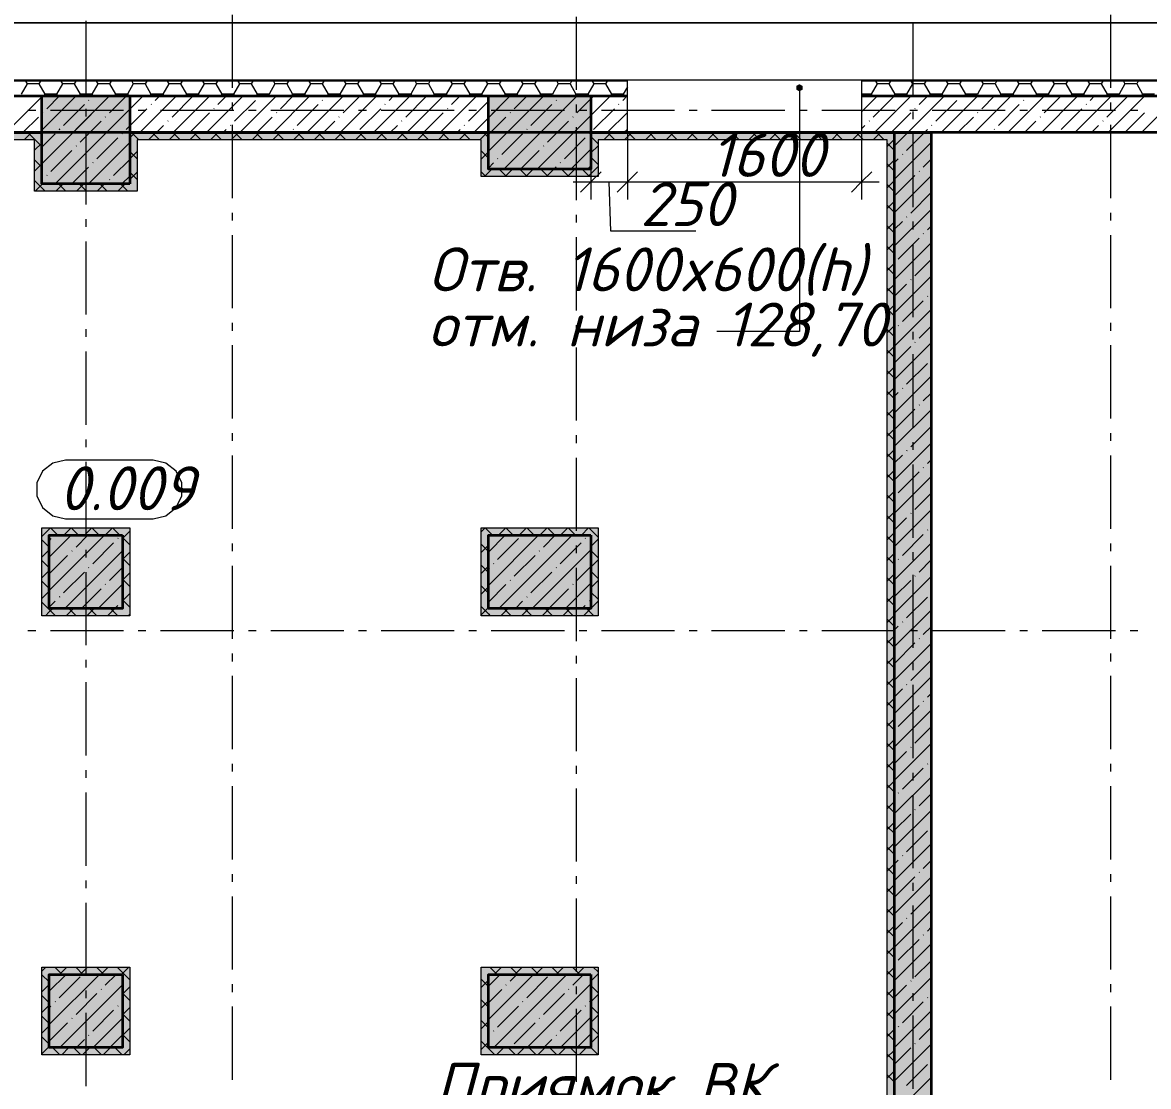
# Model space of a CAD drawing. Header units: millimetres. Extents: x -81576 to 1046824, y -248937 to 691537.
# Drawn here: x 128354 to 136045, y 675675 to 682943 of the extents above; entities that cross this region are included whole.
import ezdxf

# ---------------------------------------------------------------- set-up
doc = ezdxf.new("R2010")
doc.units = ezdxf.units.MM
doc.layers.add('PDF _Геометрия', color=7, linetype='Continuous', true_color=0x1d1d1d)
doc.layers.add('PDF _Сплошная заливка', color=7, linetype='Continuous', true_color=0xffffff)
doc.layers.add('PDF _Текст', color=7, linetype='Continuous')
doc.styles.add('PDF ISOCPEUR Italic', font='isocpeui.ttf')

msp = doc.modelspace()

# ---------------------------------------------------------------- hatches: boundary and pattern name
at = {"layer": 'PDF _Сплошная заливка', "true_color": 0x636466, "transparency": 33554559}
for points in [[(133660.7, 682522.2), (133639, 682509.7), (133639, 682484.7), (133660.7, 682472.2), (133682.3, 682484.7), (133682.3, 682509.7)], [(128486, 681841.1), (129086, 681841.1), (129086, 682441.1), (128486, 682441.1)], [(132485.7, 682441.1), (132485.7, 682443.1), (129463, 682441.1)], [(132236, 681941.1), (132236, 682441.1), (131536, 682441.1), (131536, 681941.1)], [(128436, 682141.1), (128436, 682191.1), (123586, 682191.1), (123586, 682141.1)], [(128486, 681841.1), (128486, 682191.1), (128436, 682191.1), (128436, 681841.1)], [(131486, 682141.1), (131486, 682191.1), (129086, 682191.1), (129086, 682141.1)], [(131536, 681941.1), (131536, 682191.1), (131486, 682191.1), (131486, 681941.1)], [(132236, 682141.1), (134261, 682141.1), (134261, 682191.1), (132236, 682191.1)], [(134261, 673241.1), (134311, 673241.1), (134311, 682191.1), (134261, 682191.1)], [(134561, 674741.1), (134561, 682191.1), (134311, 682191.1), (134311, 674741.1)], [(129136, 681791.1), (129136, 682141.1), (129086, 682141.1), (129086, 681791.1)], [(132286, 681891.1), (132286, 682141.1), (132236, 682141.1), (132236, 681891.1)], [(132236, 681891.1), (132236, 681941.1), (131486, 681941.1), (131486, 681891.1)], [(129086, 681791.1), (129086, 681841.1), (128436, 681841.1), (128436, 681791.1)], [(129036, 679441.1), (129036, 679491.1), (128486, 679491.1), (128486, 679441.1)], [(129036, 678941.1), (129086, 678941.1), (129086, 679491.1), (129036, 679491.1)], [(132236, 679441.1), (132236, 679491.1), (131486, 679491.1), (131486, 679441.1)], [(132286, 678941.1), (132286, 679491.1), (132236, 679491.1), (132236, 678941.1)], [(128536, 678891.1), (128536, 679441.1), (128486, 679441.1), (128486, 678891.1)], [(128536, 678941.1), (129036, 678941.1), (129036, 679441.1), (128536, 679441.1)], [(131536, 678891.1), (131536, 679441.1), (131486, 679441.1), (131486, 678891.1)], [(132236, 678941.1), (132236, 679441.1), (131536, 679441.1), (131536, 678941.1)], [(128536, 678891.1), (129086, 678891.1), (129086, 678941.1), (128536, 678941.1)], [(131536, 678891.1), (132286, 678891.1), (132286, 678941.1), (131536, 678941.1)], [(129036, 676441.1), (129036, 676491.1), (128486, 676491.1), (128486, 676441.1)], [(129036, 675941.1), (129086, 675941.1), (129086, 676491.1), (129036, 676491.1)], [(132236, 676441.1), (132236, 676491.1), (131486, 676491.1), (131486, 676441.1)], [(132286, 675941.1), (132286, 676491.1), (132236, 676491.1), (132236, 675941.1)], [(128536, 675891.1), (128536, 676441.1), (128486, 676441.1), (128486, 675891.1)], [(128536, 675941.1), (129036, 675941.1), (129036, 676441.1), (128536, 676441.1)], [(131536, 675891.1), (131536, 676441.1), (131486, 676441.1), (131486, 675891.1)], [(132236, 675941.1), (132236, 676441.1), (131536, 676441.1), (131536, 675941.1)], [(128536, 675891.1), (129086, 675891.1), (129086, 675941.1), (128536, 675941.1)], [(131536, 675891.1), (132286, 675891.1), (132286, 675941.1), (131536, 675941.1)]]:
    msp.add_hatch(color=251, dxfattribs=at).paths.add_polyline_path(points)

# ---------------------------------------------------------------- linework, layer by layer
at = {"layer": 'PDF _Геометрия', "color": 7, "lineweight": 9}
for points in [[(128786, 682953.7), (128786, 682453.7)], [(129786, 682996.6), (129786, 682496.6)], [(132136, 682982.1), (132136, 682482.1)], [(135786, 682996.6), (135786, 682496.6)], [(134436, 682935.7), (134436, 682435.7)], [(133660.7, 682497.2), (133660.7, 680832.5), (133348.8, 680832.5), (133095.7, 680832.5)], [(132485.7, 682443.1), (117089.4, 682443.1)], [(132485.7, 682441.1), (117089.4, 682441.1)], [(176286, 682443.1), (134085.7, 682443.1)], [(176286, 682441.1), (134085.7, 682441.1)], [(128443.6, 682341.1), (128390.7, 682341.1)], [(129043.6, 682341.1), (128543.6, 682341.1)], [(128786, 682353.7), (128786, 682300.7)], [(129196.6, 682341.1), (129143.6, 682341.1)], [(129796.6, 682341.1), (129296.6, 682341.1)], [(129786, 682396.6), (129786, 682343.7)], [(129949.5, 682341.1), (129896.6, 682341.1)], [(130549.5, 682341.1), (130049.5, 682341.1)], [(130702.4, 682341.1), (130649.5, 682341.1)], [(131302.4, 682341.1), (130802.4, 682341.1)], [(131455.3, 682341.1), (131402.4, 682341.1)], [(132055.3, 682341.1), (131555.3, 682341.1)], [(132136, 682382.1), (132136, 682329.2)], [(132208.2, 682341.1), (132155.3, 682341.1)], [(132808.2, 682341.1), (132308.2, 682341.1)], [(132961.1, 682341.1), (132908.2, 682341.1)], [(133561.1, 682341.1), (133061.1, 682341.1)], [(133714.1, 682341.1), (133661.1, 682341.1)], [(134314.1, 682341.1), (133814.1, 682341.1)], [(134467, 682341.1), (134414.1, 682341.1)], [(134436, 682335.7), (134436, 682282.8)], [(135067, 682341.1), (134567, 682341.1)], [(135219.9, 682341.1), (135167, 682341.1)], [(135819.9, 682341.1), (135319.9, 682341.1)], [(135786, 682396.6), (135786, 682343.7)], [(135972.8, 682341.1), (135919.9, 682341.1)], [(128786, 682200.7), (128786, 681700.7)], [(129786, 682243.7), (129786, 681743.7)], [(132136, 682229.2), (132136, 681729.2)], [(132485.7, 682191.1), (132485.7, 681853.7), (132485.7, 681733.7)], [(134085.7, 682191.1), (134085.7, 681853.7), (134085.7, 681733.7)], [(134436, 682182.8), (134436, 681682.8)], [(135786, 682243.7), (135786, 681743.7)], [(132306, 681923.7), (132236, 681853.7), (132166, 681783.7)], [(132236, 681941.1), (132236, 681853.7), (132236, 681733.7)], [(132555.7, 681923.7), (132485.7, 681853.7), (132415.7, 681783.7)], [(134155.7, 681923.7), (134085.7, 681853.7), (134015.7, 681783.7)], [(132116, 681853.7), (132485.7, 681853.7), (134205.7, 681853.7)], [(132952.5, 681518.2), (132373.2, 681518.2), (132360.9, 681853.7)], [(129786, 681643.7), (129786, 681590.8)], [(135786, 681643.7), (135786, 681590.8)], [(128786, 681600.7), (128786, 681547.8)], [(132136, 681629.2), (132136, 681576.3)], [(134436, 681582.8), (134436, 681529.8)], [(129786, 681490.8), (129786, 680990.8)], [(135786, 681490.8), (135786, 680990.8)], [(128786, 681447.8), (128786, 680947.8)], [(132136, 681476.3), (132136, 680976.3)], [(134436, 681429.8), (134436, 680929.8)], [(129786, 680890.8), (129786, 680837.9)], [(132136, 680876.3), (132136, 680823.4)], [(135786, 680890.8), (135786, 680837.9)], [(128786, 680847.8), (128786, 680794.9)], [(134436, 680829.8), (134436, 680776.9)], [(129786, 680737.9), (129786, 680237.9)], [(132136, 680723.4), (132136, 680223.4)], [(135786, 680737.9), (135786, 680237.9)], [(128786, 680694.9), (128786, 680194.9)], [(134436, 680676.9), (134436, 680176.9)], [(129786, 680137.9), (129786, 680084.9)], [(132136, 680123.4), (132136, 680070.5)], [(135786, 680137.9), (135786, 680084.9)], [(128786, 680094.9), (128786, 680042)], [(134436, 680076.9), (134436, 680024)], [(129786, 679984.9), (129786, 679484.9)], [(132136, 679970.5), (132136, 679470.5)], [(135786, 679984.9), (135786, 679484.9)], [(128786, 679942), (128786, 679442)], [(134436, 679924), (134436, 679424)], [(128786, 679342), (128786, 679289.1)], [(129786, 679384.9), (129786, 679332)], [(132136, 679370.5), (132136, 679317.6)], [(135786, 679384.9), (135786, 679332)], [(134436, 679324), (134436, 679271.1)], [(128786, 679189.1), (128786, 678689.1)], [(129786, 679232), (129786, 678732)], [(132136, 679217.6), (132136, 678717.5)], [(135786, 679232), (135786, 678732)], [(134436, 679171.1), (134436, 678671.1)], [(128390.7, 678790.8), (128443.6, 678790.8)], [(128543.6, 678790.8), (129043.6, 678790.8)], [(129143.6, 678790.8), (129196.6, 678790.8)], [(129296.6, 678790.8), (129796.6, 678790.8)], [(129896.6, 678790.8), (129949.5, 678790.8)], [(130049.5, 678790.8), (130549.5, 678790.8)], [(130649.5, 678790.8), (130702.4, 678790.8)], [(130802.4, 678790.8), (131302.4, 678790.8)], [(131402.4, 678790.8), (131455.3, 678790.8)], [(131555.3, 678790.8), (132055.3, 678790.8)], [(132155.3, 678790.8), (132208.2, 678790.8)], [(132308.2, 678790.8), (132808.2, 678790.8)], [(132908.2, 678790.8), (132961.1, 678790.8)], [(133061.1, 678790.8), (133561.1, 678790.8)], [(133661.1, 678790.8), (133714.1, 678790.8)], [(133814.1, 678790.8), (134314.1, 678790.8)], [(134414.1, 678790.8), (134467, 678790.8)], [(134567, 678790.8), (135067, 678790.8)], [(135167, 678790.8), (135219.9, 678790.8)], [(135319.9, 678790.8), (135819.9, 678790.8)], [(135919.9, 678790.8), (135972.8, 678790.8)], [(128786, 678589.1), (128786, 678536.2)], [(129786, 678632), (129786, 678579.1)], [(132136, 678617.6), (132136, 678564.6)], [(134436, 678571.1), (134436, 678518.2)], [(135786, 678632), (135786, 678579.1)], [(128786, 678436.2), (128786, 677936.2)], [(129786, 678479.1), (129786, 677979.1)], [(132136, 678464.6), (132136, 677964.6)], [(134436, 678418.2), (134436, 677918.2)], [(135786, 678479.1), (135786, 677979.1)], [(129786, 677879.1), (129786, 677826.2)], [(135786, 677879.1), (135786, 677826.2)], [(128786, 677836.2), (128786, 677783.2)], [(132136, 677864.6), (132136, 677811.7)], [(134436, 677818.2), (134436, 677765.3)], [(129786, 677726.2), (129786, 677226.2)], [(135786, 677726.2), (135786, 677226.2)], [(128786, 677683.2), (128786, 677183.2)], [(132136, 677711.7), (132136, 677211.7)], [(134436, 677665.3), (134436, 677165.3)], [(129786, 677126.2), (129786, 677073.3)], [(132136, 677111.7), (132136, 677058.8)], [(135786, 677126.2), (135786, 677073.3)], [(128786, 677083.2), (128786, 677030.3)], [(134436, 677065.3), (134436, 677012.3)], [(129786, 676973.3), (129786, 676473.3)], [(132136, 676958.8), (132136, 676458.8)], [(135786, 676973.3), (135786, 676473.3)], [(128786, 676930.3), (128786, 676430.3)], [(134436, 676912.3), (134436, 676412.3)], [(129786, 676373.3), (129786, 676320.3)], [(132136, 676358.8), (132136, 676305.9)], [(135786, 676373.3), (135786, 676320.3)], [(128786, 676330.3), (128786, 676277.4)], [(134436, 676312.3), (134436, 676259.4)], [(129786, 676220.4), (129786, 675720.3)], [(132136, 676205.9), (132136, 675705.9)], [(135786, 676220.4), (135786, 675720.3)], [(128786, 676177.4), (128786, 675677.4)], [(134436, 676159.4), (134436, 675659.4)]]:
    msp.add_lwpolyline(points, dxfattribs=at)
for points in [[(201544, 682941.1), (96896, 682941.1), (96896, 651568.6), (96896, 682941.1)], [(132485.7, 682191.1), (132485.7, 682551.1), (134085.7, 682551.1), (134085.7, 682191.1)], [(129246.7, 679953.7), (128646.7, 679953.7), (128560, 679933.9), (128490.4, 679878.4), (128451.7, 679798.2), (128451.7, 679709.2), (128490.4, 679629), (128560, 679573.5), (128646.7, 679553.7), (129246.7, 679553.7), (129333.5, 679573.5), (129403.1, 679629), (129441.7, 679709.2), (129441.7, 679798.2), (129403.1, 679878.4), (129333.5, 679933.9)]]:
    msp.add_lwpolyline(points, close=True, dxfattribs=at)
at = {"layer": 'PDF _Геометрия', "color": 7, "lineweight": 13}
for points in [[(97276, 669786.1), (97276, 682551.1), (97386, 682551.1), (201086, 682551.1), (201196, 682551.1), (201196, 637747.2)], [(132485.7, 682543.1), (117089.4, 682543.1)], [(176286, 682543.1), (134085.7, 682543.1)], [(128486, 682191.1), (128486, 681841.1), (129086, 681841.1), (129086, 682141.1), (129086, 682191.1)], [(131536, 682191.1), (131536, 681941.1), (132236, 681941.1), (132236, 682141.1), (132236, 682191.1)], [(134311, 682191.1), (134311, 674491.1)], [(134261, 673241.1), (134261, 682141.1), (132286, 682141.1), (132286, 681891.1), (132236, 681891.1), (131486, 681891.1), (131486, 681941.1), (131486, 682141.1), (129136, 682141.1), (129136, 681791.1), (129086, 681791.1), (128436, 681791.1), (128436, 681841.1), (128436, 682141.1), (123586, 682141.1), (123586, 675791.1), (123536, 675791.1)]]:
    msp.add_lwpolyline(points, dxfattribs=at)
at = {"layer": 'PDF _Геометрия', "lineweight": 9}
for points in [[(128384.3, 682524.4), (128344, 682454.5)], [(128373.5, 682543.1), (128384.3, 682524.3)], [(128465, 682524.3), (128384.3, 682524.3)], [(128475.8, 682543.1), (128465, 682524.4)], [(128465, 682524.3), (128505.3, 682454.5)], [(128626.3, 682524.4), (128585.9, 682454.5)], [(128615.4, 682543.1), (128626.2, 682524.3)], [(128706.9, 682524.3), (128626.3, 682524.3)], [(128717.7, 682543.1), (128706.9, 682524.4)], [(128706.9, 682524.3), (128747.2, 682454.5)], [(128868.2, 682524.4), (128827.9, 682454.5)], [(128857.3, 682543.1), (128868.2, 682524.3)], [(128948.8, 682524.3), (128868.2, 682524.3)], [(128959.7, 682543.1), (128948.8, 682524.4)], [(128948.8, 682524.3), (128989.1, 682454.5)], [(129110.1, 682524.4), (129069.8, 682454.5)], [(129099.3, 682543.1), (129110.1, 682524.3)], [(129190.8, 682524.3), (129110.1, 682524.3)], [(129201.6, 682543.1), (129190.8, 682524.4)], [(129190.8, 682524.3), (129231.1, 682454.5)], [(129352.1, 682524.4), (129311.7, 682454.5)], [(129341.2, 682543.1), (129352.1, 682524.3)], [(129432.7, 682524.3), (129352.1, 682524.3)], [(129443.5, 682543.1), (129432.7, 682524.4)], [(129432.7, 682524.3), (129473, 682454.5)], [(129594, 682524.4), (129553.7, 682454.5)], [(129583.1, 682543.1), (129594, 682524.3)], [(129674.6, 682524.3), (129594, 682524.3)], [(129685.5, 682543.1), (129674.6, 682524.4)], [(129674.6, 682524.3), (129715, 682454.5)], [(129835.9, 682524.4), (129795.6, 682454.5)], [(129825.1, 682543.1), (129835.9, 682524.3)], [(129916.6, 682524.3), (129835.9, 682524.3)], [(129927.4, 682543.1), (129916.6, 682524.4)], [(129916.6, 682524.3), (129956.9, 682454.5)], [(130077.9, 682524.4), (130037.6, 682454.5)], [(130067, 682543.1), (130077.9, 682524.3)], [(130158.5, 682524.3), (130077.9, 682524.3)], [(130169.4, 682543.1), (130158.5, 682524.4)], [(130158.5, 682524.3), (130198.8, 682454.5)], [(130319.8, 682524.4), (130279.5, 682454.5)], [(130309, 682543.1), (130319.8, 682524.3)], [(130400.5, 682524.3), (130319.8, 682524.3)], [(130400.4, 682524.3), (130440.8, 682454.5)], [(130411.3, 682543.1), (130400.5, 682524.4)], [(130561.7, 682524.4), (130521.4, 682454.5)], [(130550.9, 682543.1), (130561.7, 682524.3)], [(130642.4, 682524.3), (130561.7, 682524.3)], [(130653.2, 682543.1), (130642.4, 682524.4)], [(130642.4, 682524.3), (130682.7, 682454.5)], [(130803.7, 682524.4), (130763.4, 682454.5)], [(130792.8, 682543.1), (130803.7, 682524.3)], [(130884.3, 682524.3), (130803.7, 682524.3)], [(130895.2, 682543.1), (130884.3, 682524.4)], [(130884.3, 682524.3), (130924.6, 682454.5)], [(131045.6, 682524.4), (131005.3, 682454.5)], [(131034.8, 682543.1), (131045.6, 682524.3)], [(131126.3, 682524.3), (131045.6, 682524.3)], [(131126.2, 682524.3), (131166.6, 682454.5)], [(131137.1, 682543.1), (131126.3, 682524.4)], [(131287.6, 682524.4), (131247.2, 682454.5)], [(131276.7, 682543.1), (131287.5, 682524.3)], [(131368.2, 682524.3), (131287.5, 682524.3)], [(131379, 682543.1), (131368.2, 682524.4)], [(131368.2, 682524.3), (131408.5, 682454.5)], [(131529.5, 682524.4), (131489.2, 682454.5)], [(131518.6, 682543.1), (131529.5, 682524.3)], [(131610.1, 682524.3), (131529.5, 682524.3)], [(131621, 682543.1), (131610.1, 682524.4)], [(131610.1, 682524.3), (131650.4, 682454.5)], [(131771.4, 682524.4), (131731.1, 682454.5)], [(131760.6, 682543.1), (131771.4, 682524.3)], [(131852.1, 682524.3), (131771.4, 682524.3)], [(131852, 682524.3), (131892.4, 682454.5)], [(131862.9, 682543.1), (131852.1, 682524.4)], [(132013.4, 682524.4), (131973, 682454.5)], [(132002.5, 682543.1), (132013.3, 682524.3)], [(132094, 682524.3), (132013.4, 682524.3)], [(132104.8, 682543.1), (132094, 682524.4)], [(132094, 682524.3), (132134.3, 682454.5)], [(132255.3, 682524.4), (132215, 682454.5)], [(132244.4, 682543.1), (132255.3, 682524.3)], [(132335.9, 682524.3), (132255.3, 682524.3)], [(132346.8, 682543.1), (132335.9, 682524.4)], [(132335.9, 682524.3), (132376.2, 682454.5)], [(132485.7, 682504.4), (132456.9, 682454.5)], [(134190.8, 682524.4), (134150.4, 682454.5)], [(134179.9, 682543.1), (134190.8, 682524.3)], [(134271.4, 682524.3), (134190.8, 682524.3)], [(134282.2, 682543.1), (134271.4, 682524.4)], [(134271.4, 682524.3), (134311.7, 682454.5)], [(134432.7, 682524.4), (134392.4, 682454.5)], [(134421.9, 682543.1), (134432.7, 682524.3)], [(134513.3, 682524.3), (134432.7, 682524.3)], [(134513.3, 682524.3), (134553.7, 682454.5)], [(134524.2, 682543.1), (134513.4, 682524.4)], [(134674.6, 682524.4), (134634.3, 682454.5)], [(134663.8, 682543.1), (134674.6, 682524.3)], [(134755.3, 682524.3), (134674.6, 682524.3)], [(134766.1, 682543.1), (134755.3, 682524.4)], [(134755.3, 682524.3), (134795.6, 682454.5)], [(134916.6, 682524.4), (134876.3, 682454.5)], [(134905.7, 682543.1), (134916.6, 682524.3)], [(134997.2, 682524.3), (134916.6, 682524.3)], [(135008.1, 682543.1), (134997.2, 682524.4)], [(134997.2, 682524.3), (135037.5, 682454.5)], [(135158.5, 682524.4), (135118.2, 682454.5)], [(135147.7, 682543.1), (135158.5, 682524.3)], [(135239.2, 682524.3), (135158.5, 682524.3)], [(135239.1, 682524.3), (135279.5, 682454.5)], [(135250, 682543.1), (135239.2, 682524.4)], [(135400.4, 682524.4), (135360.1, 682454.5)], [(135389.6, 682543.1), (135400.4, 682524.3)], [(135481.1, 682524.3), (135400.4, 682524.3)], [(135491.9, 682543.1), (135481.1, 682524.4)], [(135481.1, 682524.3), (135521.4, 682454.5)], [(135642.4, 682524.4), (135602.1, 682454.5)], [(135631.5, 682543.1), (135642.4, 682524.3)], [(135723, 682524.3), (135642.4, 682524.3)], [(135733.9, 682543.1), (135723, 682524.4)], [(135723, 682524.3), (135763.3, 682454.5)], [(135884.3, 682524.4), (135844, 682454.5)], [(135873.5, 682543.1), (135884.3, 682524.3)], [(135965, 682524.3), (135884.3, 682524.3)], [(135964.9, 682524.3), (136005.3, 682454.5)], [(135975.8, 682543.1), (135965, 682524.4)], [(128242.4, 682191.1), (128492.4, 682441.1), (128486, 682434.7)], [(128378.4, 682441.1), (128376.8, 682439.6)], [(128470.5, 682191.1), (128720.5, 682441.1), (128486, 682206.6)], [(128698.6, 682191.1), (128948.6, 682441.1), (128486, 681978.5)], [(128505.3, 682454.5), (128498.7, 682443.1)], [(128585.9, 682454.5), (128505.3, 682454.5)], [(128585.9, 682454.5), (128592.5, 682443.1)], [(128747.2, 682454.5), (128740.7, 682443.1)], [(128827.9, 682454.5), (128747.2, 682454.5)], [(128827.9, 682454.5), (128834.4, 682443.1)], [(129176.7, 682441.1), (128926.7, 682191.1)], [(128989.2, 682454.5), (128982.6, 682443.1)], [(129069.8, 682454.5), (128989.2, 682454.5)], [(129069.8, 682454.5), (129076.4, 682443.1)], [(129404.8, 682441.1), (129154.8, 682191.1)], [(129231.1, 682454.5), (129224.5, 682443.1)], [(129311.7, 682454.5), (129231.1, 682454.5)], [(129290.8, 682441.1), (129260.7, 682411.1)], [(129311.7, 682454.5), (129318.3, 682443.1)], [(129517.3, 682439.6), (129374.8, 682297)], [(129632.9, 682441.1), (129382.9, 682191.1)], [(129473, 682454.5), (129466.5, 682443.1)], [(129553.7, 682454.5), (129473, 682454.5)], [(129553.7, 682454.5), (129560.2, 682443.1)], [(129861, 682441.1), (129611, 682191.1)], [(129747, 682441.1), (129688.4, 682382.6)], [(129715, 682454.5), (129708.4, 682443.1)], [(129795.6, 682454.5), (129715, 682454.5)], [(129795.6, 682454.5), (129802.2, 682443.1)], [(130089.1, 682441.1), (129839.1, 682191.1)], [(129956.9, 682454.5), (129950.3, 682443.1)], [(130037.5, 682454.5), (129956.9, 682454.5)], [(129975.1, 682441.1), (129973.5, 682439.6)], [(130037.5, 682454.5), (130044.1, 682443.1)], [(130317.2, 682441.1), (130067.2, 682191.1)], [(130203.2, 682441.1), (130116.1, 682354)], [(130198.8, 682454.5), (130192.3, 682443.1)], [(130279.5, 682454.5), (130198.8, 682454.5)], [(130279.5, 682454.5), (130286, 682443.1)], [(130545.3, 682441.1), (130295.3, 682191.1)], [(130403.6, 682413.4), (130401.2, 682411.1)], [(130431.2, 682441.1), (130429.7, 682439.6)], [(130440.8, 682454.5), (130434.2, 682443.1)], [(130521.4, 682454.5), (130440.8, 682454.5)], [(130521.4, 682454.5), (130528, 682443.1)], [(130773.4, 682441.1), (130523.4, 682191.1)], [(130659.3, 682441.1), (130543.8, 682325.5)], [(130682.7, 682454.5), (130676.1, 682443.1)], [(130763.4, 682454.5), (130682.7, 682454.5)], [(131001.5, 682441.1), (130751.5, 682191.1)], [(130763.3, 682454.5), (130769.9, 682443.1)], [(130887.4, 682441.1), (130857.4, 682411.1)], [(130924.6, 682454.5), (130918.1, 682443.1)], [(131005.3, 682454.5), (130924.6, 682454.5)], [(131114, 682439.6), (130971.4, 682297)], [(131229.6, 682441.1), (130979.6, 682191.1)], [(131005.3, 682454.5), (131011.9, 682443.1)], [(131166.6, 682454.5), (131160, 682443.1)], [(131247.2, 682454.5), (131166.6, 682454.5)], [(131457.7, 682441.1), (131207.7, 682191.1)], [(131247.2, 682454.5), (131253.8, 682443.1)], [(131343.6, 682441.1), (131285.1, 682382.6)], [(131408.5, 682454.5), (131401.9, 682443.1)], [(131489.2, 682454.5), (131408.5, 682454.5)], [(131435.8, 682191.1), (131685.8, 682441.1), (131536, 682291.3)], [(131489.1, 682454.5), (131495.7, 682443.1)], [(131663.9, 682191.1), (131913.9, 682441.1), (131536, 682063.2)], [(131892, 682191.1), (132142, 682441.1), (131642, 681941.1)], [(131650.5, 682454.5), (131643.9, 682443.1)], [(131731.1, 682454.5), (131650.5, 682454.5)], [(131731.1, 682454.5), (131737.7, 682443.1)], [(131892.4, 682454.5), (131885.8, 682443.1)], [(131973, 682454.5), (131892.4, 682454.5)], [(131973, 682454.5), (131979.6, 682443.1)], [(132370.1, 682441.1), (132120.1, 682191.1)], [(132134.3, 682454.5), (132127.7, 682443.1)], [(132215, 682454.5), (132134.3, 682454.5)], [(132236, 682421.1), (132140.4, 682325.5), (132256, 682441.1)], [(132215, 682454.5), (132221.5, 682443.1)], [(132376.3, 682454.5), (132369.7, 682443.1)], [(132456.9, 682454.5), (132376.3, 682454.5)], [(132484.1, 682441.1), (132454.1, 682411.1)], [(132456.9, 682454.5), (132463.5, 682443.1)], [(134150.4, 682454.5), (134085.7, 682454.5)], [(134194.9, 682441.1), (134085.7, 682331.9)], [(134150.4, 682454.5), (134157, 682443.1)], [(134307.4, 682439.6), (134164.8, 682297)], [(134423, 682441.1), (134173, 682191.1)], [(134311.7, 682454.5), (134305.2, 682443.1)], [(134651.1, 682441.1), (134401.1, 682191.1), (134311, 682101)], [(134392.4, 682454.5), (134311.7, 682454.5)], [(134392.4, 682454.5), (134398.9, 682443.1)], [(134537, 682441.1), (134478.5, 682382.6)], [(134553.7, 682454.5), (134547.1, 682443.1)], [(134634.3, 682454.5), (134553.7, 682454.5)], [(134879.2, 682441.1), (134629.2, 682191.1)], [(134634.3, 682454.5), (134640.9, 682443.1)], [(134765.1, 682441.1), (134763.6, 682439.6)], [(134795.6, 682454.5), (134789, 682443.1)], [(134876.3, 682454.5), (134795.6, 682454.5)], [(135107.3, 682441.1), (134857.3, 682191.1)], [(134876.2, 682454.5), (134882.8, 682443.1)], [(134993.2, 682441.1), (134906.1, 682354)], [(135037.5, 682454.5), (135031, 682443.1)], [(135118.2, 682454.5), (135037.5, 682454.5)], [(135335.4, 682441.1), (135085.4, 682191.1)], [(135118.2, 682454.5), (135124.7, 682443.1)], [(135193.6, 682413.4), (135191.3, 682411.1)], [(135221.3, 682441.1), (135219.8, 682439.6)], [(135279.5, 682454.5), (135272.9, 682443.1)], [(135360.1, 682454.5), (135279.5, 682454.5)], [(135563.5, 682441.1), (135313.5, 682191.1)], [(135449.4, 682441.1), (135333.8, 682325.5)], [(135360.1, 682454.5), (135366.7, 682443.1)], [(135521.4, 682454.5), (135514.8, 682443.1)], [(135602.1, 682454.5), (135521.4, 682454.5)], [(135791.6, 682441.1), (135541.6, 682191.1)], [(135602, 682454.5), (135608.6, 682443.1)], [(135677.5, 682441.1), (135647.5, 682411.1)], [(135763.3, 682454.5), (135756.8, 682443.1)], [(135904.1, 682439.6), (135761.5, 682297)], [(135844, 682454.5), (135763.3, 682454.5)], [(136019.7, 682441.1), (135769.7, 682191.1)], [(135844, 682454.5), (135850.6, 682443.1)], [(136247.8, 682441.1), (135997.8, 682191.1)], [(136005.3, 682454.5), (135998.7, 682443.1)], [(136085.9, 682454.5), (136005.3, 682454.5)], [(129086, 682350.4), (128576.7, 681841.1)], [(129086, 682236.4), (129061.1, 682211.5), (129203.7, 682354)], [(129234.6, 682384.9), (129232.2, 682382.6)], [(129662.2, 682356.4), (129659.9, 682354)], [(129945, 682411.1), (129802.4, 682268.5)], [(130372.7, 682382.6), (130230.1, 682240)], [(130800.4, 682354), (130657.8, 682211.5)], [(130831.3, 682384.9), (130828.9, 682382.6)], [(131258.9, 682356.4), (131256.6, 682354)], [(131399.1, 682268.5), (131541.7, 682411.1), (131536, 682405.4)], [(132397.1, 682354), (132254.5, 682211.5)], [(132427.9, 682384.9), (132425.6, 682382.6)], [(134452.3, 682356.4), (134449.9, 682354)], [(134735.1, 682411.1), (134592.5, 682268.5)], [(135162.8, 682382.6), (135020.2, 682240)], [(135590.4, 682354), (135447.9, 682211.5)], [(135621.3, 682384.9), (135619, 682382.6)], [(128462.4, 682297), (128356.5, 682191.1)], [(128812.7, 682191.1), (128890, 682268.5), (128747.5, 682125.9)], [(129348.6, 682270.9), (129346.2, 682268.5)], [(129631.4, 682325.5), (129497, 682191.1)], [(130059, 682297), (129953.2, 682191.1)], [(130089.9, 682327.9), (130087.6, 682325.5)], [(130486.7, 682268.5), (130409.3, 682191.1)], [(130517.6, 682299.4), (130515.2, 682297)], [(130945.3, 682270.9), (130942.9, 682268.5)], [(131228.1, 682325.5), (131093.6, 682191.1)], [(131549.8, 682191.1), (131655.7, 682297), (131536, 682177.3)], [(132236, 682307), (131870.1, 681941.1)], [(132006, 682191.1), (132083.4, 682268.5), (131940.9, 682125.9)], [(132485.7, 682328.6), (132348.2, 682191.1)], [(134138.7, 682270.9), (134136.3, 682268.5)], [(134421.4, 682325.5), (134287, 682191.1)], [(134849.1, 682297), (134743.2, 682191.1)], [(134880, 682327.9), (134877.6, 682325.5)], [(135276.8, 682268.5), (135199.4, 682191.1)], [(135307.7, 682299.4), (135305.3, 682297)], [(135735.4, 682270.9), (135733, 682268.5)], [(136018.1, 682325.5), (135883.7, 682191.1)], [(128415.7, 682191.1), (128365.7, 682141.1)], [(128390.6, 682191.1), (128436, 682145.7), (128486, 682095.7)], [(128576.4, 682183), (128486, 682092.6)], [(129035, 682185.3), (129032.6, 682183)], [(129122.8, 682191.1), (129086, 682154.4)], [(129097.7, 682191.1), (129147.7, 682141.1)], [(129264.2, 682191.1), (129214.2, 682141.1)], [(129239.1, 682191.1), (129289.1, 682141.1)], [(129317.7, 682240), (129268.9, 682191.1)], [(129405.6, 682191.1), (129355.6, 682141.1)], [(129380.5, 682191.1), (129430.5, 682141.1)], [(129547, 682191.1), (129497, 682141.1)], [(129521.9, 682191.1), (129571.9, 682141.1)], [(129688.4, 682191.1), (129638.4, 682141.1)], [(129663.4, 682191.1), (129713.4, 682141.1)], [(129745.4, 682211.5), (129725.1, 682191.1)], [(129776.3, 682242.4), (129773.9, 682240)], [(129829.9, 682191.1), (129779.9, 682141.1)], [(129804.8, 682191.1), (129854.8, 682141.1)], [(129971.3, 682191.1), (129921.3, 682141.1)], [(129946.2, 682191.1), (129996.2, 682141.1)], [(130112.7, 682191.1), (130062.7, 682141.1)], [(130087.6, 682191.1), (130137.6, 682141.1)], [(130204, 682213.9), (130201.6, 682211.5)], [(130254.1, 682191.1), (130204.1, 682141.1)], [(130229, 682191.1), (130279, 682141.1)], [(130395.6, 682191.1), (130345.6, 682141.1)], [(130370.5, 682191.1), (130420.5, 682141.1)], [(130537, 682191.1), (130487, 682141.1)], [(130511.9, 682191.1), (130561.9, 682141.1)], [(130678.4, 682191.1), (130628.4, 682141.1)], [(130653.3, 682191.1), (130703.3, 682141.1)], [(130819.8, 682191.1), (130769.8, 682141.1)], [(130794.7, 682191.1), (130844.7, 682141.1)], [(130914.4, 682240), (130865.5, 682191.1)], [(130961.2, 682191.1), (130911.2, 682141.1)], [(130936.2, 682191.1), (130986.2, 682141.1)], [(131102.7, 682191.1), (131052.7, 682141.1)], [(131077.6, 682191.1), (131127.6, 682141.1)], [(131244.1, 682191.1), (131194.1, 682141.1)], [(131219, 682191.1), (131269, 682141.1)], [(131342.1, 682211.5), (131321.7, 682191.1)], [(131385.5, 682191.1), (131335.5, 682141.1)], [(131360.4, 682191.1), (131410.4, 682141.1)], [(131373, 682242.4), (131370.6, 682240)], [(131526.9, 682191.1), (131486, 682150.2), (131476.9, 682141.1)], [(131501.8, 682191.1), (131536, 682157)], [(131769.8, 682183), (131627.2, 682040.4)], [(132228.4, 682185.3), (132226, 682183)], [(132375.5, 682191.1), (132325.5, 682141.1)], [(132350.4, 682191.1), (132400.4, 682141.1)], [(132485.7, 682214.6), (132462.2, 682191.1)], [(132516.9, 682191.1), (132466.9, 682141.1)], [(132491.8, 682191.1), (132541.8, 682141.1)], [(132658.3, 682191.1), (132608.3, 682141.1)], [(132633.2, 682191.1), (132683.2, 682141.1)], [(132799.7, 682191.1), (132749.7, 682141.1)], [(132774.6, 682191.1), (132824.6, 682141.1)], [(132941.1, 682191.1), (132891.1, 682141.1)], [(132916.1, 682191.1), (132966.1, 682141.1)], [(133082.6, 682191.1), (133032.6, 682141.1)], [(133057.5, 682191.1), (133107.5, 682141.1)], [(133224, 682191.1), (133174, 682141.1)], [(133198.9, 682191.1), (133248.9, 682141.1)], [(133365.4, 682191.1), (133315.4, 682141.1)], [(133340.3, 682191.1), (133390.3, 682141.1)], [(133506.8, 682191.1), (133456.8, 682141.1)], [(133481.7, 682191.1), (133531.7, 682141.1)], [(133648.2, 682191.1), (133598.2, 682141.1)], [(133623.2, 682191.1), (133673.2, 682141.1)], [(133789.7, 682191.1), (133739.7, 682141.1)], [(133764.6, 682191.1), (133814.6, 682141.1)], [(133931.1, 682191.1), (133881.1, 682141.1)], [(133906, 682191.1), (133956, 682141.1)], [(134072.5, 682191.1), (134022.5, 682141.1)], [(134047.4, 682191.1), (134097.4, 682141.1)], [(134107.8, 682240), (134085.7, 682217.9)], [(134213.9, 682191.1), (134163.9, 682141.1)], [(134188.8, 682191.1), (134238.8, 682141.1)], [(134535.5, 682211.5), (134515.1, 682191.1), (134392.9, 682068.9)], [(134566.4, 682242.4), (134564, 682240)], [(134994.1, 682213.9), (134991.7, 682211.5)], [(135704.5, 682240), (135655.6, 682191.1)], [(128486, 682120), (128436, 682070)], [(129086, 682122.3), (128804.8, 681841.1)], [(129004.1, 682154.5), (128861.5, 682011.9)], [(132197.5, 682154.5), (132054.9, 682011.9)], [(132236, 682164.1), (132258.9, 682141.1), (132286, 682114.1)], [(134311, 682146.8), (134261, 682096.8)], [(134261, 682119), (134311, 682069)], [(134561, 682122.9), (134311, 681872.9)], [(128690.5, 682068.9), (128547.9, 681926.4)], [(128721.3, 682099.8), (128719, 682097.4)], [(129136, 682062.9), (129086, 682012.9)], [(129086, 682061.4), (129136, 682011.4)], [(131486, 682065.5), (131536, 682015.5)], [(131536, 682058.8), (131486, 682008.8)], [(131883.8, 682068.9), (131756, 681941.1)], [(131914.7, 682099.8), (131912.3, 682097.4)], [(132236, 682078.9), (132098.2, 681941.1)], [(132286, 682101.7), (132236, 682051.7)], [(134366.8, 682042.8), (134364.4, 682040.4)], [(128436, 682004.3), (128486, 681954.3)], [(128486, 681978.6), (128436, 681928.6)], [(128804.5, 681954.9), (128690.8, 681841.1)], [(128835.4, 681985.8), (128833, 681983.4)], [(129086, 682008.3), (128975.6, 681897.8)], [(131570.2, 681983.4), (131536, 681949.2)], [(131601.1, 682014.3), (131598.7, 682011.9)], [(131997.9, 681954.9), (131984.1, 681941.1)], [(132028.8, 681985.8), (132026.4, 681983.4)], [(132236, 681964.9), (132212.2, 681941.1)], [(132286, 681960.2), (132236, 681910.2), (132216.9, 681891.1)], [(132236, 682022.6), (132286, 681972.6)], [(134311, 682005.3), (134261, 681955.3)], [(134261, 681977.5), (134311, 681927.5)], [(134335.9, 682011.9), (134311, 681987)], [(134561, 682008.9), (134507, 681954.9)], [(128521.8, 681900.2), (128519.4, 681897.8)], [(129086, 681894.2), (129032.9, 681841.1)], [(129136, 681921.5), (129086, 681871.5)], [(129086, 681920), (129136, 681870)], [(131486, 681924.1), (131519, 681891.1)], [(131559.8, 681941.1), (131509.8, 681891.1)], [(131610.4, 681941.1), (131660.4, 681891.1)], [(131701.2, 681941.1), (131651.2, 681891.1)], [(131751.8, 681941.1), (131801.8, 681891.1)], [(131842.6, 681941.1), (131792.6, 681891.1)], [(131893.3, 681941.1), (131943.3, 681891.1)], [(131984, 681941.1), (131934, 681891.1)], [(132034.7, 681941.1), (132084.7, 681891.1)], [(132125.5, 681941.1), (132075.5, 681891.1)], [(132176.1, 681941.1), (132226.1, 681891.1)], [(134449.9, 681897.8), (134311, 681758.9)], [(134561, 681894.8), (134311, 681644.8)], [(134480.8, 681928.7), (134478.5, 681926.4)], [(128436, 681862.8), (128457.7, 681841.1), (128507.7, 681791.1)], [(128489.9, 681841.1), (128439.9, 681791.1)], [(128490.9, 681869.3), (128486, 681864.5)], [(128631.3, 681841.1), (128581.3, 681791.1)], [(128599.1, 681841.1), (128649.1, 681791.1)], [(128772.8, 681841.1), (128722.8, 681791.1)], [(128740.6, 681841.1), (128790.6, 681791.1)], [(128914.2, 681841.1), (128864.2, 681791.1)], [(128882, 681841.1), (128932, 681791.1)], [(128949.4, 681871.7), (128947.1, 681869.3)], [(129055.6, 681841.1), (129005.6, 681791.1)], [(129023.4, 681841.1), (129073.4, 681791.1)], [(134311, 681863.9), (134261, 681813.9)], [(134261, 681836.1), (134311, 681786.1)], [(134311, 681722.5), (134261, 681672.5)], [(134561, 681780.8), (134421.4, 681641.2)], [(134261, 681694.7), (134311, 681644.7)], [(134561, 681666.7), (134311, 681416.7)], [(134311, 681581.1), (134261, 681531.1)], [(134364.4, 681584.2), (134311, 681530.8)], [(134395.3, 681615.1), (134392.9, 681612.7)], [(134261, 681553.3), (134311, 681503.3)], [(134509.3, 681501), (134507, 681498.7)], [(134561, 681552.7), (134535.5, 681527.2)], [(134311, 681439.7), (134261, 681389.7)], [(134561, 681438.6), (134311, 681188.6)], [(134478.5, 681470.2), (134335.9, 681327.6)], [(134261, 681411.9), (134311, 681361.9)], [(134311, 681298.2), (134261, 681248.2)], [(134261, 681270.4), (134311, 681220.4)], [(134561, 681324.6), (134449.9, 681213.5)], [(134561, 681210.6), (134311, 680960.6)], [(134423.8, 681187.4), (134421.4, 681185)], [(134311, 681156.8), (134261, 681106.8)], [(134261, 681129), (134311, 681079)], [(134392.9, 681156.5), (134311, 681074.6)], [(134507, 681042.5), (134364.4, 680899.9)], [(134537.9, 681073.4), (134535.5, 681071)], [(134311, 681015.4), (134261, 680965.4)], [(134261, 680987.6), (134311, 680937.6)], [(134561, 680982.5), (134311, 680732.5)], [(134311, 680874), (134261, 680824)], [(134261, 680846.2), (134311, 680796.2)], [(134338.3, 680873.8), (134335.9, 680871.4)], [(134561, 680868.4), (134478.5, 680785.9)], [(134311, 680732.5), (134261, 680682.6)], [(134561, 680754.4), (134311, 680504.4)], [(134421.4, 680728.8), (134311, 680618.4)], [(134452.3, 680759.7), (134449.9, 680757.3)], [(134261, 680704.8), (134311, 680654.8)], [(134311, 680591.1), (134261, 680541.1)], [(134535.5, 680614.8), (134392.9, 680472.2)], [(134261, 680563.3), (134311, 680513.3)], [(134561, 680526.3), (134311, 680276.3)], [(134311, 680449.7), (134261, 680399.7)], [(134261, 680421.9), (134311, 680371.9)], [(134335.9, 680415.2), (134311, 680390.3)], [(134366.8, 680446.1), (134364.4, 680443.7)], [(134561, 680412.2), (134507, 680358.2)], [(134311, 680308.3), (134261, 680258.3)], [(134261, 680280.5), (134311, 680230.5)], [(134449.9, 680301.2), (134311, 680162.2)], [(134561, 680298.2), (134311, 680048.2)], [(134480.8, 680332), (134478.5, 680329.7)], [(134561, 680184.1), (134421.4, 680044.5)], [(134311, 680166.9), (134261, 680116.9)], [(134261, 680139.1), (134311, 680089.1)], [(134561, 680070.1), (134311, 679820.1)], [(134311, 680025.4), (134261, 679975.4)], [(134261, 679997.6), (134311, 679947.6)], [(134364.4, 679987.5), (134311, 679934.1)], [(134395.3, 680018.4), (134392.9, 680016)], [(134561, 679956), (134535.5, 679930.5)], [(134311, 679884), (134261, 679834)], [(134509.3, 679904.4), (134507, 679902)], [(134261, 679856.2), (134311, 679806.2)], [(134561, 679842), (134311, 679592)], [(134478.5, 679873.5), (134335.9, 679730.9)], [(134311, 679742.6), (134261, 679692.6)], [(134561, 679727.9), (134449.9, 679616.9)], [(134261, 679714.8), (134311, 679664.8)], [(134311, 679601.2), (134261, 679551.2)], [(134261, 679573.4), (134311, 679523.4)], [(134561, 679613.9), (134311, 679363.9)], [(134423.8, 679590.7), (134421.4, 679588.3)], [(128544.1, 679491.1), (128494.1, 679441.1), (128486, 679433)], [(128545, 679491.1), (128595, 679441.1)], [(128685.5, 679491.1), (128635.5, 679441.1)], [(128686.4, 679491.1), (128736.4, 679441.1)], [(128826.9, 679491.1), (128776.9, 679441.1)], [(128827.8, 679491.1), (128877.8, 679441.1)], [(128968.3, 679491.1), (128918.3, 679441.1)], [(128969.2, 679491.1), (129019.2, 679441.1)], [(131513.9, 679491.1), (131486, 679463.2)], [(131514.8, 679491.1), (131564.8, 679441.1)], [(131655.4, 679491.1), (131605.4, 679441.1)], [(131656.3, 679491.1), (131706.3, 679441.1)], [(131796.8, 679491.1), (131746.8, 679441.1)], [(131797.7, 679491.1), (131847.7, 679441.1)], [(131938.2, 679491.1), (131888.2, 679441.1)], [(131939.1, 679491.1), (131989.1, 679441.1)], [(132079.6, 679491.1), (132029.6, 679441.1)], [(132080.5, 679491.1), (132130.5, 679441.1)], [(132221, 679491.1), (132171, 679441.1)], [(132221.9, 679491.1), (132236, 679477.1), (132286, 679427.1)], [(134392.9, 679559.8), (134311, 679477.9)], [(128685.8, 679441.1), (128536, 679291.3)], [(128913.9, 679441.1), (128536, 679063.2)], [(128547.9, 679417.3), (128536, 679405.4)], [(128799.8, 679441.1), (128719, 679360.2)], [(129006.5, 679419.6), (129004.1, 679417.3)], [(129086, 679467.3), (129036, 679417.3)], [(129036, 679424.4), (129086, 679374.4)], [(131651.1, 679441.1), (131536, 679326)], [(131879.2, 679441.1), (131536, 679097.9)], [(131537, 679441.1), (131536, 679440.1)], [(131741.3, 679417.3), (131598.7, 679274.7)], [(132107.3, 679441.1), (131607.3, 678941.1)], [(131993.2, 679441.1), (131912.3, 679360.2)], [(132199.8, 679419.6), (132197.5, 679417.3)], [(132286, 679414.7), (132236, 679364.7)], [(134311, 679459.8), (134261, 679409.8)], [(134261, 679432), (134311, 679382)], [(134507, 679445.8), (134364.4, 679303.2)], [(134537.9, 679476.7), (134535.5, 679474.3)], [(128486, 679408.7), (128536, 679358.7)], [(128536, 679341.6), (128486, 679291.6)], [(128975.6, 679388.8), (128833, 679246.2)], [(131486, 679378.5), (131536, 679328.5)], [(131536, 679371.8), (131486, 679321.8)], [(132236, 679341.7), (131835.4, 678941.1)], [(132169, 679388.8), (132026.4, 679246.2)], [(134561, 679385.8), (134311, 679135.8)], [(128486, 679267.3), (128536, 679217.3)], [(128661.9, 679303.2), (128536, 679177.3)], [(129036, 679335.1), (128642, 678941.1)], [(128692.8, 679334.1), (128690.5, 679331.7)], [(129086, 679325.9), (129036, 679275.9)], [(129036, 679282.9), (129086, 679232.9)], [(131855.3, 679303.2), (131712.8, 679160.7)], [(131886.2, 679334.1), (131883.8, 679331.7)], [(132236, 679335.6), (132286, 679285.6)], [(132286, 679273.2), (132236, 679223.2)], [(134311, 679318.3), (134261, 679268.3)], [(134261, 679290.5), (134311, 679240.5)], [(134338.3, 679277.1), (134335.9, 679274.7)], [(134561, 679271.7), (134478.5, 679189.2)], [(128536, 679200.2), (128486, 679150.2)], [(128776, 679189.2), (128633.4, 679046.6)], [(128806.9, 679220.1), (128804.5, 679217.7)], [(129036, 679221.1), (128947.1, 679132.1)], [(129086, 679184.5), (129036, 679134.5)], [(131486, 679237.1), (131536, 679187.1)], [(131536, 679230.3), (131486, 679180.3)], [(131541.7, 679217.7), (131536, 679212)], [(131572.6, 679248.6), (131570.2, 679246.2)], [(131969.4, 679189.2), (131826.8, 679046.6)], [(132000.3, 679220.1), (131997.9, 679217.7)], [(132236, 679227.7), (132140.4, 679132.1)], [(132236, 679194.2), (132286, 679144.2)], [(128486, 679125.8), (128536, 679075.8)], [(129036, 679107), (128870.1, 678941.1)], [(128920.9, 679106), (128918.6, 679103.6)], [(129036, 679141.5), (129086, 679091.5)], [(131686.6, 679134.5), (131684.3, 679132.1)], [(132236, 679113.6), (132063.5, 678941.1)], [(132114.3, 679106), (132111.9, 679103.6)], [(132286, 679131.8), (132236, 679081.8)], [(134311, 679176.9), (134261, 679126.9)], [(134261, 679149.1), (134311, 679099.1)], [(134561, 679157.7), (134311, 678907.7)], [(134421.4, 679132.1), (134311, 679021.7)], [(134452.3, 679163), (134449.9, 679160.7)], [(128536, 679058.8), (128486, 679008.8)], [(128890, 679075.1), (128756, 678941.1)], [(129086, 679043.1), (129036, 678993.1)], [(131486, 679095.7), (131536, 679045.7)], [(131536, 679088.9), (131486, 679038.9)], [(131655.7, 679103.6), (131536, 678983.9)], [(132083.4, 679075.1), (131949.4, 678941.1)], [(132236, 679052.8), (132286, 679002.8)], [(134311, 679035.5), (134261, 678985.5)], [(128486, 678984.4), (128536, 678934.4), (128579.3, 678891.1)], [(128576.4, 678989.6), (128536, 678949.2)], [(128607.3, 679020.5), (128604.9, 679018.1)], [(129004.1, 678961.1), (128984.1, 678941.1)], [(129035, 678992), (129032.6, 678989.6)], [(129036, 679000.1), (129086, 678950.1)], [(131486, 678954.3), (131536, 678904.3), (131549.1, 678891.1)], [(131769.8, 678989.6), (131721.3, 678941.1)], [(131800.7, 679020.5), (131798.3, 679018.1)], [(132197.5, 678961.1), (132177.5, 678941.1)], [(132286, 678990.4), (132236.7, 678941.1), (132186.7, 678891.1)], [(132228.4, 678992), (132226, 678989.6)], [(134261, 679007.7), (134311, 678957.7)], [(134535.5, 679018.1), (134392.9, 678875.5)], [(128559.8, 678941.1), (128536, 678917.3), (128509.8, 678891.1)], [(128701.2, 678941.1), (128651.2, 678891.1)], [(128670.7, 678941.1), (128720.7, 678891.1)], [(128842.6, 678941.1), (128792.6, 678891.1)], [(128812.1, 678941.1), (128862.1, 678891.1)], [(128984, 678941.1), (128934, 678891.1)], [(128953.6, 678941.1), (129003.6, 678891.1)], [(129086, 678901.7), (129075.5, 678891.1)], [(131536, 678947.5), (131486, 678897.5)], [(131671, 678941.1), (131621, 678891.1)], [(131640.6, 678941.1), (131690.6, 678891.1)], [(131812.5, 678941.1), (131762.5, 678891.1)], [(131782, 678941.1), (131832, 678891.1)], [(131953.9, 678941.1), (131903.9, 678891.1)], [(131923.4, 678941.1), (131973.4, 678891.1)], [(132095.3, 678941.1), (132045.3, 678891.1)], [(132064.8, 678941.1), (132114.8, 678891.1)], [(132206.3, 678941.1), (132256.3, 678891.1)], [(134311, 678894.1), (134261, 678844.1)], [(134561, 678929.6), (134311, 678679.6)], [(134261, 678866.3), (134311, 678816.3)], [(134335.9, 678818.5), (134311, 678793.6)], [(134366.8, 678849.4), (134364.4, 678847)], [(134561, 678815.5), (134507, 678761.5)], [(134311, 678752.6), (134261, 678702.7)], [(134261, 678724.9), (134311, 678674.8)], [(134480.8, 678735.3), (134478.5, 678733)], [(134449.9, 678704.5), (134311, 678565.5)], [(134561, 678701.5), (134311, 678451.5)], [(134311, 678611.2), (134261, 678561.2)], [(134261, 678583.4), (134311, 678533.4)], [(134561, 678587.4), (134421.4, 678447.9)], [(134311, 678469.8), (134261, 678419.8)], [(134261, 678442), (134311, 678392)], [(134561, 678473.4), (134311, 678223.4)], [(134395.3, 678421.7), (134392.9, 678419.3)], [(134364.4, 678390.8), (134311, 678337.4)], [(134561, 678359.3), (134535.5, 678333.8)], [(134311, 678328.4), (134261, 678278.4)], [(134261, 678300.6), (134311, 678250.6)], [(134478.5, 678276.8), (134335.9, 678134.2)], [(134509.3, 678307.7), (134507, 678305.3)], [(134311, 678187), (134261, 678137)], [(134561, 678245.3), (134311, 677995.3)], [(134261, 678159.2), (134311, 678109.2)], [(134561, 678131.2), (134449.9, 678020.2)], [(134311, 678045.5), (134261, 677995.5)], [(134261, 678017.7), (134311, 677967.7)], [(134561, 678017.2), (134311, 677767.2)], [(134392.9, 677963.1), (134311, 677881.2)], [(134423.8, 677994), (134421.4, 677991.7)], [(134311, 677904.1), (134261, 677854.1)], [(134261, 677876.3), (134311, 677826.3)], [(134537.9, 677880), (134535.5, 677877.6)], [(134507, 677849.1), (134364.4, 677706.5)], [(134311, 677762.7), (134261, 677712.7)], [(134261, 677734.9), (134311, 677684.9)], [(134561, 677789.1), (134311, 677539.1)], [(134338.3, 677680.4), (134335.9, 677678)], [(134561, 677675), (134478.5, 677592.5)], [(134311, 677621.3), (134261, 677571.3)], [(134261, 677593.5), (134311, 677543.5)], [(134561, 677561), (134311, 677311)], [(134421.4, 677535.5), (134311, 677425)], [(134452.3, 677566.3), (134449.9, 677564)], [(134311, 677479.9), (134261, 677429.9)], [(134261, 677452.1), (134311, 677402.1)], [(134535.5, 677421.4), (134392.9, 677278.8)], [(134311, 677338.4), (134261, 677288.4)], [(134261, 677310.6), (134311, 677260.6)], [(134561, 677332.9), (134311, 677082.9)], [(134311, 677197), (134261, 677147)], [(134335.9, 677221.8), (134311, 677196.9)], [(134366.8, 677252.7), (134364.4, 677250.3)], [(134561, 677218.8), (134507, 677164.8)], [(134261, 677169.2), (134311, 677119.2)], [(134449.9, 677107.8), (134311, 676968.8)], [(134480.8, 677138.7), (134478.5, 677136.3)], [(134311, 677055.6), (134261, 677005.6)], [(134561, 677104.8), (134311, 676854.8)], [(134261, 677027.8), (134311, 676977.8)], [(134561, 676990.7), (134421.4, 676851.2)], [(134311, 676914.2), (134261, 676864.2)], [(134261, 676886.4), (134311, 676836.4)], [(134561, 676876.7), (134311, 676626.7)], [(134395.3, 676825), (134392.9, 676822.6)], [(134311, 676772.8), (134261, 676722.7)], [(134261, 676745), (134311, 676694.9)], [(134364.4, 676794.1), (134311, 676740.7)], [(134561, 676762.6), (134535.5, 676737.1)], [(134561, 676648.6), (134311, 676398.6)], [(134478.5, 676680.1), (134335.9, 676537.5)], [(134509.3, 676711), (134507, 676708.6)], [(134311, 676631.3), (134261, 676581.3)], [(134261, 676603.5), (134311, 676553.5)], [(128513.9, 676491.1), (128486, 676463.2)], [(128575.1, 676491.1), (128625.1, 676441.1)], [(128655.3, 676491.1), (128605.3, 676441.1)], [(128716.6, 676491.1), (128766.6, 676441.1)], [(128796.8, 676491.1), (128746.8, 676441.1)], [(128858, 676491.1), (128908, 676441.1)], [(128938.2, 676491.1), (128888.2, 676441.1)], [(128999.4, 676491.1), (129036, 676454.5), (129086, 676404.5)], [(129079.6, 676491.1), (129036, 676447.5), (129029.6, 676441.1)], [(131545, 676491.1), (131595, 676441.1)], [(131625.2, 676491.1), (131575.2, 676441.1)], [(131686.4, 676491.1), (131736.4, 676441.1)], [(131766.6, 676491.1), (131716.6, 676441.1)], [(131827.8, 676491.1), (131877.8, 676441.1)], [(131908, 676491.1), (131858, 676441.1)], [(131969.2, 676491.1), (132019.2, 676441.1)], [(132049.5, 676491.1), (131999.5, 676441.1)], [(132110.7, 676491.1), (132160.7, 676441.1)], [(132190.9, 676491.1), (132140.9, 676441.1)], [(132252.1, 676491.1), (132286, 676457.2)], [(134311, 676489.9), (134261, 676439.9)], [(134561, 676534.5), (134449.9, 676423.5)], [(128486, 676438.8), (128536, 676388.8)], [(128651.1, 676441.1), (128536, 676326)], [(128879.2, 676441.1), (128536, 676097.9)], [(128537, 676441.1), (128536, 676440.1)], [(128747.5, 676423.5), (128604.9, 676280.9)], [(128993.2, 676441.1), (128918.6, 676366.5)], [(131616.4, 676441.1), (131536, 676360.8)], [(131844.5, 676441.1), (131536, 676132.7)], [(132072.6, 676441.1), (131572.5, 675941.1)], [(131730.4, 676441.1), (131684.3, 676395)], [(131940.9, 676423.5), (131798.3, 676280.9)], [(132186.6, 676441.1), (132111.9, 676366.5)], [(132286, 676444.8), (132236, 676394.8)], [(134261, 676462.1), (134311, 676412.1)], [(134561, 676420.5), (134311, 676170.5)], [(128536, 676371.8), (128486, 676321.8)], [(129036, 676369.8), (128607.3, 675941.1)], [(128892.4, 676340.3), (128890, 676337.9)], [(129086, 676356.1), (129036, 676306.1)], [(131486, 676408.7), (131536, 676358.7)], [(131536, 676401.9), (131486, 676351.9)], [(131627.2, 676337.9), (131536, 676246.7)], [(131658.1, 676368.8), (131655.7, 676366.5)], [(132236, 676376.5), (131800.6, 675941.1)], [(132085.8, 676340.3), (132083.4, 676337.9)], [(132236, 676365.8), (132286, 676315.8)], [(134311, 676348.5), (134261, 676298.5)], [(134392.9, 676366.5), (134311, 676284.5)], [(134423.8, 676397.3), (134421.4, 676395)], [(128486, 676297.4), (128536, 676247.4)], [(128861.5, 676309.4), (128719, 676166.9)], [(129036, 676313.1), (129086, 676263.1)], [(131486, 676267.3), (131536, 676217.3)], [(131536, 676260.5), (131486, 676210.5)], [(132054.9, 676309.4), (131912.3, 676166.9)], [(132236, 676262.4), (132226, 676252.4)], [(132286, 676303.4), (132236, 676253.4)], [(134261, 676320.7), (134311, 676270.7)], [(134537.9, 676283.3), (134535.5, 676280.9)], [(128536, 676230.3), (128486, 676180.3)], [(128547.9, 676223.9), (128536, 676212)], [(128578.8, 676254.8), (128576.4, 676252.4)], [(128975.6, 676195.4), (128833, 676052.8)], [(129006.5, 676226.3), (129004.1, 676223.9)], [(129036, 676255.8), (129032.6, 676252.4)], [(129086, 676214.7), (129036, 676164.7)], [(131741.3, 676223.9), (131598.7, 676081.3)], [(131772.2, 676254.8), (131769.8, 676252.4)], [(132169, 676195.4), (132026.4, 676052.8)], [(132199.8, 676226.3), (132197.5, 676223.9)], [(132236, 676224.4), (132286, 676174.4)], [(134311, 676207.1), (134261, 676157.1)], [(134561, 676192.4), (134311, 675942.4)], [(134507, 676252.4), (134364.4, 676109.8)], [(128486, 676156), (128536, 676106)], [(128661.9, 676109.8), (128536, 675983.9)], [(128692.8, 676140.7), (128690.5, 676138.4)], [(129036, 676141.7), (128835.4, 675941.1)], [(129036, 676171.7), (129086, 676121.7)], [(131486, 676125.8), (131536, 676075.8)], [(131536, 676119.1), (131486, 676069.1)], [(131855.3, 676109.8), (131712.8, 675967.3)], [(131886.2, 676140.7), (131883.8, 676138.4)], [(132236, 676148.4), (132028.7, 675941.1)], [(132286, 676162), (132236, 676112)], [(134261, 676179.3), (134311, 676129.3)], [(128536, 676088.9), (128486, 676038.9)], [(129086, 676073.2), (129036, 676023.2)], [(129036, 676030.3), (129086, 675980.3)], [(131572.6, 676055.2), (131570.2, 676052.8)], [(132236, 676034.3), (132142.8, 675941.1)], [(132236, 676082.9), (132286, 676032.9)], [(134311, 676065.6), (134261, 676015.6)], [(134261, 676037.8), (134311, 675987.8)], [(134338.3, 676083.7), (134335.9, 676081.3)], [(134561, 676078.3), (134478.5, 675995.8)], [(128486, 676014.6), (128536, 675964.6)], [(128776, 675995.8), (128721.3, 675941.1)], [(128806.9, 676026.7), (128804.5, 676024.3)], [(129036, 676027.7), (128949.4, 675941.1)], [(131486, 675984.4), (131536, 675934.4), (131579.3, 675891.1)], [(131536, 675977.6), (131486, 675927.6)], [(131541.7, 676024.3), (131536, 676018.6)], [(131969.4, 675995.8), (131914.7, 675941.1)], [(132000.3, 676026.7), (131997.9, 676024.3)], [(132286, 676020.5), (132236, 675970.5)], [(134561, 675964.3), (134311, 675714.3)], [(134452.3, 675969.7), (134449.9, 675967.3)], [(128536, 675947.5), (128486, 675897.5)], [(128559.4, 675941.1), (128609.4, 675891.1)], [(128671, 675941.1), (128621, 675891.1)], [(128700.9, 675941.1), (128750.9, 675891.1)], [(128812.5, 675941.1), (128762.5, 675891.1)], [(128842.3, 675941.1), (128892.3, 675891.1)], [(128953.9, 675941.1), (128903.9, 675891.1)], [(128983.7, 675941.1), (129033.7, 675891.1)], [(129086, 675931.8), (129045.3, 675891.1)], [(131640.9, 675941.1), (131590.9, 675891.1)], [(131670.7, 675941.1), (131720.7, 675891.1)], [(131686.6, 675941.1), (131686.6, 675941.1)], [(131782.3, 675941.1), (131732.3, 675891.1)], [(131812.1, 675941.1), (131862.1, 675891.1)], [(131923.7, 675941.1), (131873.7, 675891.1)], [(131953.6, 675941.1), (132003.6, 675891.1)], [(132065.1, 675941.1), (132015.1, 675891.1)], [(132095, 675941.1), (132145, 675891.1)], [(132206.6, 675941.1), (132156.6, 675891.1)], [(132236, 675941.5), (132236.4, 675941.1), (132286, 675891.5)], [(134311, 675924.2), (134261, 675874.2)], [(134261, 675896.4), (134311, 675846.4)], [(134421.4, 675938.8), (134311, 675828.3)], [(134535.5, 675824.7), (134392.9, 675682.2)], [(134311, 675782.8), (134261, 675732.8)], [(134261, 675755), (134311, 675705)], [(134561, 675736.2), (134311, 675486.2)]]:
    msp.add_lwpolyline(points, dxfattribs=at)
at = {"layer": 'PDF _Геометрия', "color": 7, "lineweight": 35}
for points in [[(117089.4, 682441.1), (132485.7, 682441.1)], [(134085.7, 682441.1), (176286, 682441.1)], [(128436, 682191.1), (123586, 682191.1), (122836, 682191.1)], [(131486, 682191.1), (129086, 682191.1), (128486, 682191.1)], [(134261, 682191.1), (132236, 682191.1), (131536, 682191.1)], [(134311, 674491.1), (134311, 674741.1), (134311, 682191.1), (134561, 682191.1), (134561, 674741.1), (138486, 674741.1), (138486, 674491.1), (134561, 674491.1)], [(150036, 682191.1), (134311, 682191.1)]]:
    msp.add_lwpolyline(points, dxfattribs=at)
for points in [[(129086, 681841.1), (128486, 681841.1), (128486, 682441.1), (129086, 682441.1)], [(132236, 682441.1), (132236, 681941.1), (131536, 681941.1), (131536, 682441.1)], [(129036, 679441.1), (129036, 678941.1), (128536, 678941.1), (128536, 679441.1)], [(132236, 679441.1), (132236, 678941.1), (131536, 678941.1), (131536, 679441.1)], [(129036, 676441.1), (129036, 675941.1), (128536, 675941.1), (128536, 676441.1)], [(132236, 676441.1), (132236, 675941.1), (131536, 675941.1), (131536, 676441.1)]]:
    msp.add_lwpolyline(points, close=True, dxfattribs=at)
at = {"layer": 'PDF _Геометрия', "lineweight": 9}
for points in [[(128519.4, 682354), (128606.5, 682441.1)], [(128804.5, 682411.1), (128806.9, 682413.4)], [(128833, 682439.6), (128834.6, 682441.1)], [(128947.1, 682325.5), (129062.7, 682441.1)], [(131570.2, 682439.6), (131571.7, 682441.1)], [(131712.8, 682354), (131799.8, 682441.1)], [(131997.9, 682411.1), (132000.3, 682413.4)], [(132026.4, 682439.6), (132027.9, 682441.1)], [(128633.4, 682240), (128776, 682382.6)], [(131826.8, 682240), (131969.4, 682382.6)], [(128490.9, 682325.5), (128493.2, 682327.9)], [(128918.6, 682297), (128920.9, 682299.4)], [(131684.3, 682325.5), (131686.6, 682327.9)], [(132111.9, 682297), (132114.3, 682299.4)], [(128604.9, 682211.5), (128607.3, 682213.9)], [(131798.3, 682211.5), (131800.7, 682213.9)]]:
    msp.add_lwpolyline(points, close=True, dxfattribs=at)
at = {"layer": 'PDF _Геометрия', "color": 7, "lineweight": 40}
for points in [[(123586, 682191.1), (128436, 682191.1), (128486, 682191.1)], [(129086, 682191.1), (131486, 682191.1), (131536, 682191.1)], [(132236, 682191.1), (134261, 682191.1), (134311, 682191.1)]]:
    msp.add_lwpolyline(points, dxfattribs=at)
at = {"layer": 'PDF _Геометрия', "color": 7, "lineweight": 13}
for points in [[(129086, 679491.1), (129086, 678941.1), (129086, 678891.1), (128536, 678891.1), (128486, 678891.1), (128486, 679441.1), (128486, 679491.1), (129036, 679491.1)], [(132286, 679491.1), (132286, 678941.1), (132286, 678891.1), (131536, 678891.1), (131486, 678891.1), (131486, 679441.1), (131486, 679491.1), (132236, 679491.1)], [(129036, 679441.1), (128536, 679441.1), (128536, 678941.1), (129036, 678941.1)], [(132236, 679441.1), (131536, 679441.1), (131536, 678941.1), (132236, 678941.1)], [(129086, 676491.1), (129086, 675941.1), (129086, 675891.1), (128536, 675891.1), (128486, 675891.1), (128486, 676441.1), (128486, 676491.1), (129036, 676491.1)], [(132286, 676491.1), (132286, 675941.1), (132286, 675891.1), (131536, 675891.1), (131486, 675891.1), (131486, 676441.1), (131486, 676491.1), (132236, 676491.1)], [(129036, 676441.1), (128536, 676441.1), (128536, 675941.1), (129036, 675941.1)], [(132236, 676441.1), (131536, 676441.1), (131536, 675941.1), (132236, 675941.1)]]:
    msp.add_lwpolyline(points, close=True, dxfattribs=at)

# ---------------------------------------------------------------- texts
at = {"layer": 'PDF _Текст', "char_height": 300, "attachment_point": 4, "style": 'PDF ISOCPEUR Italic'}
for s, insert in [('1600', (133052, 682038.5)), ('250', (132573.2, 681702.9)), ('Отв. 1600x600(h)', (131125.2, 681242)), ('отм. низа 128,70', (131125.2, 680845.1)), ('0.009', (128603.6, 679761.6)), ('Приямок ВК', (131169.1, 675644.6))]:
    msp.add_mtext(s, dxfattribs=dict(at, insert=insert))

doc.saveas('drawing.dxf')
